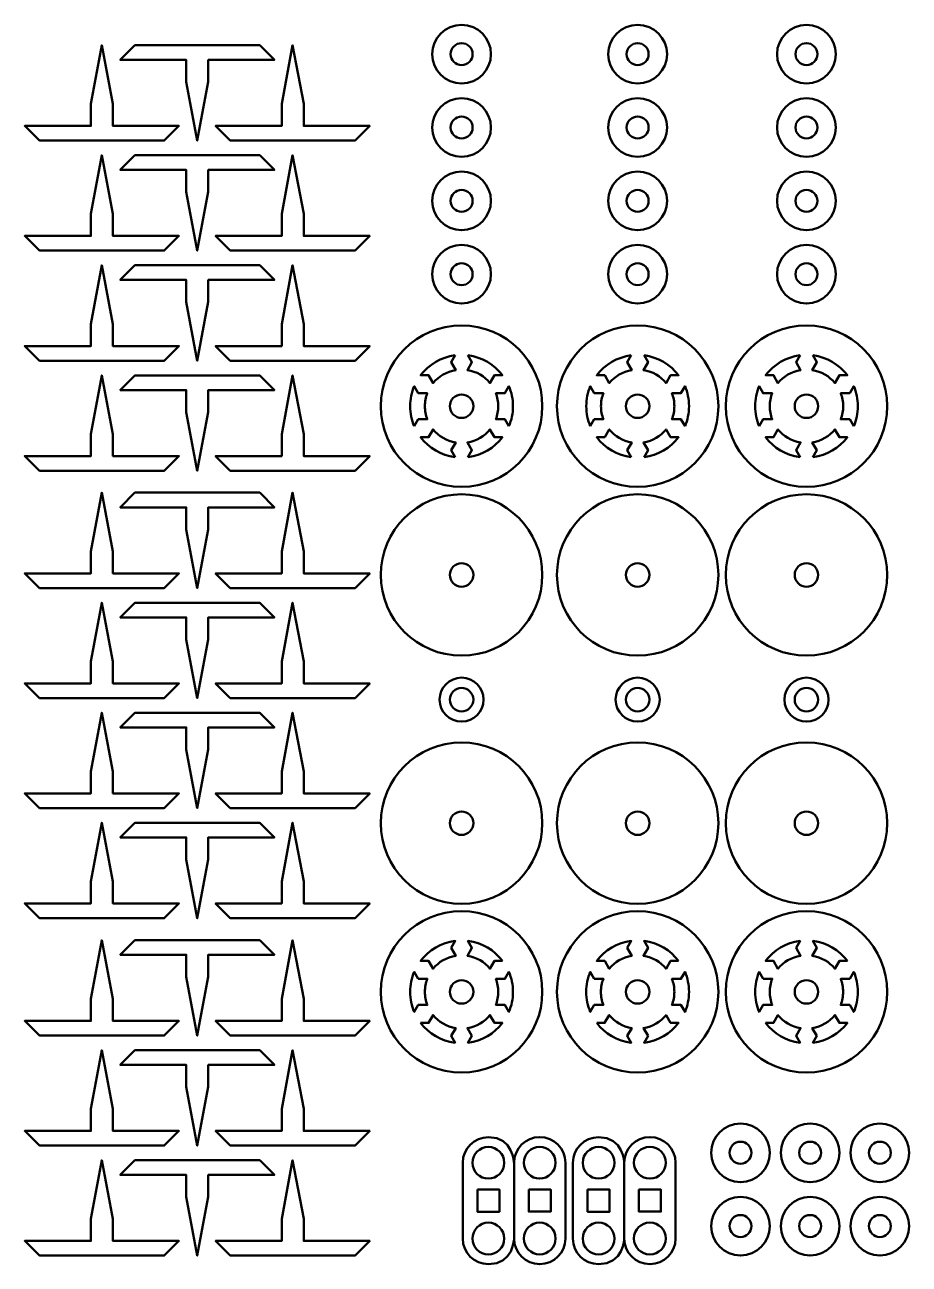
# Model space of a CAD drawing. Header units: inches. Extents: x -370 to 849, y -422 to 797.
# Drawn here: x 259.3 to 379.8, y -303.9 to -135 of the extents above; entities that cross this region are included whole.
import ezdxf

# ---------------------------------------------------------------- set-up
doc = ezdxf.new("R2010")
doc.units = ezdxf.units.IN
doc.header["$MEASUREMENT"] = 0
doc.layers.add('Layer 1', color=7, linetype='Continuous')

msp = doc.modelspace()

# ---------------------------------------------------------------- linework, layer by layer
at = {"layer": 'Layer 1', "color": 7, "lineweight": 50, "true_color": 0xffffff}
for points in [[(268.27, -145.76), (269.76, -137.76), (271.27, -145.76), (271.27, -148.76), (280.27, -148.76), (278.27, -150.76), (261.27, -150.76), (259.27, -148.76), (268.27, -148.76), (268.27, -145.76)], [(284.27, -142.76), (282.77, -150.76), (281.27, -142.76), (281.27, -139.76), (272.27, -139.76), (274.27, -137.76), (291.27, -137.76), (293.27, -139.76), (284.27, -139.76), (284.27, -142.76)], [(294.27, -145.76), (295.76, -137.76), (297.27, -145.76), (297.27, -148.76), (306.27, -148.76), (304.27, -150.76), (287.27, -150.76), (285.27, -148.76), (294.27, -148.76), (294.27, -145.76)], [(268.27, -160.76), (269.76, -152.76), (271.27, -160.76), (271.27, -163.76), (280.27, -163.76), (278.27, -165.75), (261.27, -165.75), (259.27, -163.76), (268.27, -163.76), (268.27, -160.76)], [(284.27, -157.76), (282.77, -165.75), (281.27, -157.76), (281.27, -154.76), (272.27, -154.76), (274.27, -152.76), (291.27, -152.76), (293.27, -154.76), (284.27, -154.76), (284.27, -157.76)], [(294.27, -160.76), (295.76, -152.76), (297.27, -160.76), (297.27, -163.76), (306.27, -163.76), (304.27, -165.75), (287.27, -165.75), (285.27, -163.76), (294.27, -163.76), (294.27, -160.76)], [(268.27, -175.76), (269.76, -167.76), (271.27, -175.76), (271.27, -178.76), (280.27, -178.76), (278.27, -180.76), (261.27, -180.76), (259.27, -178.76), (268.27, -178.76), (268.27, -175.76)], [(284.27, -172.76), (282.77, -180.76), (281.27, -172.76), (281.27, -169.76), (272.27, -169.76), (274.27, -167.76), (291.27, -167.76), (293.27, -169.76), (284.27, -169.76), (284.27, -172.76)], [(294.27, -175.76), (295.76, -167.76), (297.27, -175.76), (297.27, -178.76), (306.27, -178.76), (304.27, -180.76), (287.27, -180.76), (285.27, -178.76), (294.27, -178.76), (294.27, -175.76)], [(268.27, -190.76), (269.76, -182.76), (271.27, -190.76), (271.27, -193.76), (280.27, -193.76), (278.27, -195.76), (261.27, -195.76), (259.27, -193.76), (268.27, -193.76), (268.27, -190.76)], [(284.27, -187.76), (282.77, -195.76), (281.27, -187.76), (281.27, -184.76), (272.27, -184.76), (274.27, -182.76), (291.27, -182.76), (293.27, -184.76), (284.27, -184.76), (284.27, -187.76)], [(294.27, -190.76), (295.76, -182.76), (297.27, -190.76), (297.27, -193.76), (306.27, -193.76), (304.27, -195.76), (287.27, -195.76), (285.27, -193.76), (294.27, -193.76), (294.27, -190.76)], [(268.27, -206.76), (269.76, -198.75), (271.27, -206.76), (271.27, -209.76), (280.27, -209.76), (278.27, -211.76), (261.27, -211.76), (259.27, -209.76), (268.27, -209.76), (268.27, -206.76)], [(284.27, -203.76), (282.77, -211.76), (281.27, -203.76), (281.27, -200.76), (272.27, -200.76), (274.27, -198.75), (291.27, -198.75), (293.27, -200.76), (284.27, -200.76), (284.27, -203.76)], [(294.27, -206.76), (295.76, -198.75), (297.27, -206.76), (297.27, -209.76), (306.27, -209.76), (304.27, -211.76), (287.27, -211.76), (285.27, -209.76), (294.27, -209.76), (294.27, -206.76)], [(268.27, -221.76), (269.76, -213.76), (271.27, -221.76), (271.27, -224.76), (280.27, -224.76), (278.27, -226.76), (261.27, -226.76), (259.27, -224.76), (268.27, -224.76), (268.27, -221.76)], [(284.27, -218.76), (282.77, -226.76), (281.27, -218.76), (281.27, -215.76), (272.27, -215.76), (274.27, -213.76), (291.27, -213.76), (293.27, -215.76), (284.27, -215.76), (284.27, -218.76)], [(294.27, -221.76), (295.76, -213.76), (297.27, -221.76), (297.27, -224.76), (306.27, -224.76), (304.27, -226.76), (287.27, -226.76), (285.27, -224.76), (294.27, -224.76), (294.27, -221.76)], [(268.27, -236.76), (269.76, -228.76), (271.27, -236.76), (271.27, -239.76), (280.27, -239.76), (278.27, -241.76), (261.27, -241.76), (259.27, -239.76), (268.27, -239.76), (268.27, -236.76)], [(284.27, -233.76), (282.77, -241.76), (281.27, -233.76), (281.27, -230.75), (272.27, -230.75), (274.27, -228.76), (291.27, -228.76), (293.27, -230.75), (284.27, -230.75), (284.27, -233.76)], [(294.27, -236.76), (295.76, -228.76), (297.27, -236.76), (297.27, -239.76), (306.27, -239.76), (304.27, -241.76), (287.27, -241.76), (285.27, -239.76), (294.27, -239.76), (294.27, -236.76)], [(268.27, -251.76), (269.76, -243.76), (271.27, -251.76), (271.27, -254.76), (280.27, -254.76), (278.27, -256.76), (261.27, -256.76), (259.27, -254.76), (268.27, -254.76), (268.27, -251.76)], [(284.27, -248.76), (282.77, -256.76), (281.27, -248.76), (281.27, -245.76), (272.27, -245.76), (274.27, -243.76), (291.27, -243.76), (293.27, -245.76), (284.27, -245.76), (284.27, -248.76)], [(294.27, -251.76), (295.76, -243.76), (297.27, -251.76), (297.27, -254.76), (306.27, -254.76), (304.27, -256.76), (287.27, -256.76), (285.27, -254.76), (294.27, -254.76), (294.27, -251.76)], [(268.27, -267.75), (269.76, -259.76), (271.27, -267.75), (271.27, -270.76), (280.27, -270.76), (278.27, -272.76), (261.27, -272.76), (259.27, -270.76), (268.27, -270.76), (268.27, -267.75)], [(284.27, -264.76), (282.77, -272.76), (281.27, -264.76), (281.27, -261.75), (272.27, -261.75), (274.27, -259.76), (291.27, -259.76), (293.27, -261.75), (284.27, -261.75), (284.27, -264.76)], [(294.27, -267.75), (295.76, -259.76), (297.27, -267.75), (297.27, -270.76), (306.27, -270.76), (304.27, -272.76), (287.27, -272.76), (285.27, -270.76), (294.27, -270.76), (294.27, -267.75)], [(268.27, -282.76), (269.76, -274.76), (271.27, -282.76), (271.27, -285.76), (280.27, -285.76), (278.27, -287.76), (261.27, -287.76), (259.27, -285.76), (268.27, -285.76), (268.27, -282.76)], [(284.27, -279.76), (282.77, -287.76), (281.27, -279.76), (281.27, -276.76), (272.27, -276.76), (274.27, -274.76), (291.27, -274.76), (293.27, -276.76), (284.27, -276.76), (284.27, -279.76)], [(294.27, -282.76), (295.76, -274.76), (297.27, -282.76), (297.27, -285.76), (306.27, -285.76), (304.27, -287.76), (287.27, -287.76), (285.27, -285.76), (294.27, -285.76), (294.27, -282.76)], [(268.27, -297.76), (269.76, -289.76), (271.27, -297.76), (271.27, -300.76), (280.27, -300.76), (278.27, -302.76), (261.27, -302.76), (259.27, -300.76), (268.27, -300.76), (268.27, -297.76)], [(284.27, -294.76), (282.77, -302.76), (281.27, -294.76), (281.27, -291.76), (272.27, -291.76), (274.27, -289.76), (291.27, -289.76), (293.27, -291.76), (284.27, -291.76), (284.27, -294.76)], [(294.27, -297.76), (295.76, -289.76), (297.27, -297.76), (297.27, -300.76), (306.27, -300.76), (304.27, -302.76), (287.27, -302.76), (285.27, -300.76), (294.27, -300.76), (294.27, -297.76)], [(325.93, -300.43), (325.93, -290.11)], [(340.94, -300.43), (340.94, -290.11)], [(320.94, -293.77), (323.94, -293.77), (323.94, -296.78), (320.94, -296.78), (320.94, -293.77)], [(327.93, -293.76), (330.93, -293.76), (330.93, -296.77), (327.93, -296.77), (327.93, -293.76)], [(335.94, -293.77), (338.95, -293.77), (338.95, -296.78), (335.94, -296.78), (335.94, -293.77)], [(342.93, -293.76), (345.94, -293.76), (345.94, -296.77), (342.93, -296.77), (342.93, -293.76)]]:
    msp.add_lwpolyline(points, dxfattribs=at)
for points, knots in [([(318.78, -134.97), (316.57, -134.97), (314.78, -136.76), (314.78, -138.97), (314.78, -141.18), (316.57, -142.97), (318.78, -142.97), (320.99, -142.97), (322.78, -141.18), (322.78, -138.97), (322.78, -136.76), (320.99, -134.97), (318.78, -134.97)], [0, 0, 0, 0, 1, 1, 1, 2, 2, 2, 3, 3, 3, 4, 4, 4, 4]), ([(342.76, -134.97), (340.56, -134.97), (338.76, -136.76), (338.76, -138.97), (338.76, -141.18), (340.56, -142.97), (342.76, -142.97), (344.97, -142.97), (346.77, -141.18), (346.77, -138.97), (346.76, -136.76), (344.97, -134.97), (342.76, -134.97)], [0, 0, 0, 0, 1, 1, 1, 2, 2, 2, 3, 3, 3, 4, 4, 4, 4]), ([(365.77, -134.97), (363.56, -134.97), (361.76, -136.76), (361.76, -138.97), (361.76, -141.18), (363.55, -142.97), (365.77, -142.97), (367.97, -142.97), (369.77, -141.18), (369.77, -138.97), (369.77, -136.76), (367.97, -134.97), (365.77, -134.97)], [0, 0, 0, 0, 1, 1, 1, 2, 2, 2, 3, 3, 3, 4, 4, 4, 4]), ([(318.78, -140.47), (317.95, -140.47), (317.28, -139.8), (317.28, -138.97), (317.28, -138.14), (317.95, -137.47), (318.78, -137.47), (319.6, -137.47), (320.28, -138.14), (320.28, -138.97), (320.28, -139.8), (319.6, -140.47), (318.78, -140.47)], [0, 0, 0, 0, 1, 1, 1, 2, 2, 2, 3, 3, 3, 4, 4, 4, 4]), ([(342.76, -140.47), (341.94, -140.47), (341.26, -139.8), (341.26, -138.97), (341.26, -138.14), (341.94, -137.47), (342.76, -137.47), (343.59, -137.47), (344.26, -138.14), (344.26, -138.97), (344.26, -139.8), (343.59, -140.47), (342.76, -140.47)], [0, 0, 0, 0, 1, 1, 1, 2, 2, 2, 3, 3, 3, 4, 4, 4, 4]), ([(365.77, -140.47), (364.94, -140.47), (364.27, -139.8), (364.27, -138.97), (364.27, -138.14), (364.94, -137.47), (365.77, -137.47), (366.59, -137.47), (367.27, -138.14), (367.27, -138.97), (367.27, -139.8), (366.59, -140.47), (365.77, -140.47)], [0, 0, 0, 0, 1, 1, 1, 2, 2, 2, 3, 3, 3, 4, 4, 4, 4]), ([(318.78, -144.97), (316.57, -144.97), (314.78, -146.76), (314.78, -148.97), (314.78, -151.18), (316.57, -152.97), (318.78, -152.97), (320.99, -152.97), (322.78, -151.18), (322.78, -148.97), (322.78, -146.76), (320.99, -144.97), (318.78, -144.97)], [0, 0, 0, 0, 1, 1, 1, 2, 2, 2, 3, 3, 3, 4, 4, 4, 4]), ([(342.76, -144.97), (340.56, -144.97), (338.76, -146.76), (338.76, -148.97), (338.76, -151.18), (340.56, -152.97), (342.76, -152.97), (344.97, -152.97), (346.77, -151.18), (346.77, -148.97), (346.77, -146.76), (344.97, -144.97), (342.76, -144.97)], [0, 0, 0, 0, 1, 1, 1, 2, 2, 2, 3, 3, 3, 4, 4, 4, 4]), ([(365.77, -144.97), (363.56, -144.97), (361.76, -146.76), (361.76, -148.97), (361.76, -151.18), (363.55, -152.97), (365.77, -152.97), (367.97, -152.97), (369.77, -151.18), (369.77, -148.97), (369.77, -146.76), (367.97, -144.97), (365.77, -144.97)], [0, 0, 0, 0, 1, 1, 1, 2, 2, 2, 3, 3, 3, 4, 4, 4, 4]), ([(318.78, -150.47), (317.95, -150.47), (317.28, -149.8), (317.28, -148.97), (317.28, -148.14), (317.95, -147.47), (318.78, -147.47), (319.6, -147.47), (320.28, -148.14), (320.28, -148.97), (320.28, -149.8), (319.6, -150.47), (318.78, -150.47)], [0, 0, 0, 0, 1, 1, 1, 2, 2, 2, 3, 3, 3, 4, 4, 4, 4]), ([(342.76, -150.47), (341.94, -150.47), (341.26, -149.8), (341.26, -148.97), (341.26, -148.14), (341.94, -147.47), (342.76, -147.47), (343.59, -147.47), (344.26, -148.14), (344.26, -148.97), (344.26, -149.8), (343.59, -150.47), (342.76, -150.47)], [0, 0, 0, 0, 1, 1, 1, 2, 2, 2, 3, 3, 3, 4, 4, 4, 4]), ([(365.77, -150.47), (364.94, -150.47), (364.27, -149.8), (364.27, -148.97), (364.27, -148.14), (364.94, -147.47), (365.77, -147.47), (366.59, -147.47), (367.27, -148.14), (367.27, -148.97), (367.27, -149.8), (366.59, -150.47), (365.77, -150.47)], [0, 0, 0, 0, 1, 1, 1, 2, 2, 2, 3, 3, 3, 4, 4, 4, 4]), ([(318.78, -154.97), (316.57, -154.97), (314.78, -156.76), (314.78, -158.97), (314.78, -161.18), (316.57, -162.97), (318.78, -162.97), (320.99, -162.97), (322.78, -161.18), (322.78, -158.97), (322.78, -156.76), (320.99, -154.97), (318.78, -154.97)], [0, 0, 0, 0, 1, 1, 1, 2, 2, 2, 3, 3, 3, 4, 4, 4, 4]), ([(342.76, -154.97), (340.56, -154.97), (338.76, -156.76), (338.76, -158.97), (338.76, -161.18), (340.56, -162.97), (342.76, -162.97), (344.97, -162.97), (346.77, -161.18), (346.77, -158.97), (346.76, -156.76), (344.97, -154.97), (342.76, -154.97)], [0, 0, 0, 0, 1, 1, 1, 2, 2, 2, 3, 3, 3, 4, 4, 4, 4]), ([(365.77, -154.97), (363.56, -154.97), (361.76, -156.76), (361.76, -158.97), (361.76, -161.18), (363.55, -162.97), (365.77, -162.97), (367.97, -162.97), (369.77, -161.18), (369.77, -158.97), (369.77, -156.76), (367.97, -154.97), (365.77, -154.97)], [0, 0, 0, 0, 1, 1, 1, 2, 2, 2, 3, 3, 3, 4, 4, 4, 4]), ([(318.78, -160.47), (317.95, -160.47), (317.28, -159.8), (317.28, -158.97), (317.28, -158.14), (317.95, -157.47), (318.78, -157.47), (319.6, -157.47), (320.28, -158.14), (320.28, -158.97), (320.28, -159.8), (319.6, -160.47), (318.78, -160.47)], [0, 0, 0, 0, 1, 1, 1, 2, 2, 2, 3, 3, 3, 4, 4, 4, 4]), ([(342.76, -160.47), (341.94, -160.47), (341.26, -159.8), (341.26, -158.97), (341.26, -158.14), (341.94, -157.47), (342.76, -157.47), (343.59, -157.47), (344.26, -158.14), (344.26, -158.97), (344.26, -159.8), (343.59, -160.47), (342.76, -160.47)], [0, 0, 0, 0, 1, 1, 1, 2, 2, 2, 3, 3, 3, 4, 4, 4, 4]), ([(365.77, -160.47), (364.94, -160.47), (364.27, -159.8), (364.27, -158.97), (364.27, -158.14), (364.94, -157.47), (365.77, -157.47), (366.59, -157.47), (367.27, -158.14), (367.27, -158.97), (367.27, -159.8), (366.59, -160.47), (365.77, -160.47)], [0, 0, 0, 0, 1, 1, 1, 2, 2, 2, 3, 3, 3, 4, 4, 4, 4]), ([(318.78, -164.97), (316.57, -164.97), (314.78, -166.76), (314.78, -168.97), (314.78, -171.18), (316.57, -172.97), (318.78, -172.97), (320.99, -172.97), (322.78, -171.18), (322.78, -168.97), (322.78, -166.76), (320.99, -164.97), (318.78, -164.97)], [0, 0, 0, 0, 1, 1, 1, 2, 2, 2, 3, 3, 3, 4, 4, 4, 4]), ([(342.76, -164.97), (340.56, -164.97), (338.76, -166.76), (338.76, -168.97), (338.76, -171.18), (340.56, -172.97), (342.76, -172.97), (344.97, -172.97), (346.77, -171.18), (346.77, -168.97), (346.76, -166.76), (344.97, -164.97), (342.76, -164.97)], [0, 0, 0, 0, 1, 1, 1, 2, 2, 2, 3, 3, 3, 4, 4, 4, 4]), ([(365.77, -164.97), (363.56, -164.97), (361.76, -166.76), (361.76, -168.97), (361.76, -171.18), (363.55, -172.97), (365.77, -172.97), (367.97, -172.97), (369.77, -171.18), (369.77, -168.97), (369.77, -166.76), (367.97, -164.97), (365.77, -164.97)], [0, 0, 0, 0, 1, 1, 1, 2, 2, 2, 3, 3, 3, 4, 4, 4, 4]), ([(318.78, -170.47), (317.95, -170.47), (317.28, -169.8), (317.28, -168.97), (317.28, -168.14), (317.95, -167.47), (318.78, -167.47), (319.6, -167.47), (320.28, -168.14), (320.28, -168.97), (320.28, -169.8), (319.6, -170.47), (318.78, -170.47)], [0, 0, 0, 0, 1, 1, 1, 2, 2, 2, 3, 3, 3, 4, 4, 4, 4]), ([(342.76, -170.47), (341.94, -170.47), (341.26, -169.8), (341.26, -168.97), (341.26, -168.14), (341.94, -167.47), (342.76, -167.47), (343.59, -167.47), (344.26, -168.14), (344.26, -168.97), (344.26, -169.8), (343.59, -170.47), (342.76, -170.47)], [0, 0, 0, 0, 1, 1, 1, 2, 2, 2, 3, 3, 3, 4, 4, 4, 4]), ([(365.77, -170.47), (364.94, -170.47), (364.27, -169.8), (364.27, -168.97), (364.27, -168.14), (364.94, -167.47), (365.77, -167.47), (366.59, -167.47), (367.27, -168.14), (367.27, -168.97), (367.27, -169.8), (366.59, -170.47), (365.77, -170.47)], [0, 0, 0, 0, 1, 1, 1, 2, 2, 2, 3, 3, 3, 4, 4, 4, 4]), ([(318.78, -175.97), (312.7, -175.97), (307.78, -180.89), (307.78, -186.97), (307.78, -193.05), (312.7, -197.97), (318.78, -197.97), (324.85, -197.97), (329.78, -193.05), (329.78, -186.97), (329.78, -180.89), (324.85, -175.97), (318.78, -175.97)], [0, 0, 0, 0, 1, 1, 1, 2, 2, 2, 3, 3, 3, 4, 4, 4, 4]), ([(342.76, -175.97), (336.69, -175.97), (331.77, -180.89), (331.77, -186.97), (331.77, -193.05), (336.69, -197.97), (342.76, -197.97), (348.84, -197.97), (353.77, -193.05), (353.77, -186.97), (353.77, -180.89), (348.84, -175.97), (342.76, -175.97)], [0, 0, 0, 0, 1, 1, 1, 2, 2, 2, 3, 3, 3, 4, 4, 4, 4]), ([(365.77, -175.97), (359.69, -175.97), (354.77, -180.89), (354.77, -186.97), (354.77, -193.05), (359.69, -197.97), (365.77, -197.97), (371.84, -197.97), (376.77, -193.05), (376.77, -186.97), (376.77, -180.89), (371.84, -175.97), (365.77, -175.97)], [0, 0, 0, 0, 1, 1, 1, 2, 2, 2, 3, 3, 3, 4, 4, 4, 4]), ([(317.9, -180.03), (317.9, -180.03), (317.36, -180.97), (317.36, -180.97), (317.36, -180.97), (317.98, -182.04), (317.98, -182.04), (316.74, -182.24), (315.66, -182.88), (314.9, -183.81), (314.9, -183.81), (314.29, -182.74), (314.29, -182.74), (314.29, -182.74), (313.2, -182.74), (313.2, -182.74), (314.32, -181.28), (315.99, -180.27), (317.9, -180.03)], [0, 0, 0, 0, 1, 1, 1, 2, 2, 2, 3, 3, 3, 4, 4, 4, 5, 5, 5, 6, 6, 6, 6]), ([(319.65, -180.03), (321.57, -180.27), (323.24, -181.28), (324.35, -182.74), (324.35, -182.74), (323.27, -182.74), (323.27, -182.74), (323.27, -182.74), (322.65, -183.81), (322.65, -183.81), (321.89, -182.88), (320.81, -182.23), (319.57, -182.04), (319.57, -182.04), (320.19, -180.97), (320.19, -180.97), (320.19, -180.97), (319.65, -180.03), (319.65, -180.03)], [0, 0, 0, 0, 1, 1, 1, 2, 2, 2, 3, 3, 3, 4, 4, 4, 5, 5, 5, 6, 6, 6, 6]), ([(341.89, -180.03), (341.89, -180.03), (341.35, -180.97), (341.35, -180.97), (341.35, -180.97), (341.97, -182.04), (341.97, -182.04), (340.73, -182.24), (339.65, -182.88), (338.89, -183.81), (338.89, -183.81), (338.28, -182.74), (338.28, -182.74), (338.28, -182.74), (337.19, -182.74), (337.19, -182.74), (338.31, -181.28), (339.98, -180.27), (341.89, -180.03)], [0, 0, 0, 0, 1, 1, 1, 2, 2, 2, 3, 3, 3, 4, 4, 4, 5, 5, 5, 6, 6, 6, 6]), ([(343.64, -180.03), (345.55, -180.27), (347.23, -181.28), (348.34, -182.74), (348.34, -182.74), (347.25, -182.74), (347.25, -182.74), (347.25, -182.74), (346.64, -183.81), (346.64, -183.81), (345.88, -182.88), (344.8, -182.23), (343.56, -182.04), (343.56, -182.04), (344.18, -180.97), (344.18, -180.97), (344.18, -180.97), (343.64, -180.03), (343.64, -180.03)], [0, 0, 0, 0, 1, 1, 1, 2, 2, 2, 3, 3, 3, 4, 4, 4, 5, 5, 5, 6, 6, 6, 6]), ([(364.89, -180.03), (364.89, -180.03), (364.35, -180.97), (364.35, -180.97), (364.35, -180.97), (364.97, -182.04), (364.97, -182.04), (363.73, -182.24), (362.65, -182.88), (361.89, -183.81), (361.89, -183.81), (361.28, -182.74), (361.28, -182.74), (361.28, -182.74), (360.19, -182.74), (360.19, -182.74), (361.31, -181.28), (362.98, -180.27), (364.89, -180.03)], [0, 0, 0, 0, 1, 1, 1, 2, 2, 2, 3, 3, 3, 4, 4, 4, 5, 5, 5, 6, 6, 6, 6]), ([(366.64, -180.03), (368.55, -180.27), (370.23, -181.28), (371.34, -182.74), (371.34, -182.74), (370.25, -182.74), (370.25, -182.74), (370.25, -182.74), (369.64, -183.81), (369.64, -183.81), (368.88, -182.88), (367.8, -182.23), (366.56, -182.04), (366.56, -182.04), (367.18, -180.97), (367.18, -180.97), (367.18, -180.97), (366.64, -180.03), (366.64, -180.03)], [0, 0, 0, 0, 1, 1, 1, 2, 2, 2, 3, 3, 3, 4, 4, 4, 5, 5, 5, 6, 6, 6, 6]), ([(312.33, -189.69), (311.97, -188.86), (311.78, -187.94), (311.78, -186.97), (311.78, -186), (311.97, -185.08), (312.33, -184.24), (312.33, -184.24), (312.87, -185.19), (312.87, -185.19), (312.87, -185.19), (314.11, -185.19), (314.11, -185.19), (313.9, -185.74), (313.78, -186.34), (313.78, -186.97), (313.78, -187.59), (313.9, -188.19), (314.11, -188.74), (314.11, -188.74), (312.87, -188.74), (312.87, -188.74), (312.87, -188.74), (312.33, -189.69), (312.33, -189.69)], [0, 0, 0, 0, 1, 1, 1, 2, 2, 2, 3, 3, 3, 4, 4, 4, 5, 5, 5, 6, 6, 6, 7, 7, 7, 8, 8, 8, 8]), ([(317.18, -186.97), (317.18, -186.08), (317.89, -185.37), (318.78, -185.37), (319.66, -185.37), (320.38, -186.08), (320.38, -186.97), (320.38, -187.85), (319.66, -188.57), (318.78, -188.57), (317.89, -188.57), (317.18, -187.85), (317.18, -186.97)], [0, 0, 0, 0, 1, 1, 1, 2, 2, 2, 3, 3, 3, 4, 4, 4, 4]), ([(325.23, -189.69), (325.23, -189.69), (324.68, -188.74), (324.68, -188.74), (324.68, -188.74), (323.45, -188.74), (323.45, -188.74), (323.66, -188.19), (323.78, -187.6), (323.78, -186.97), (323.78, -186.35), (323.66, -185.75), (323.45, -185.19), (323.45, -185.19), (324.68, -185.19), (324.68, -185.19), (324.68, -185.19), (325.23, -184.25), (325.23, -184.25), (325.58, -185.08), (325.78, -186), (325.78, -186.97), (325.78, -187.93), (325.58, -188.86), (325.23, -189.69)], [0, 0, 0, 0, 1, 1, 1, 2, 2, 2, 3, 3, 3, 4, 4, 4, 5, 5, 5, 6, 6, 6, 7, 7, 7, 8, 8, 8, 8]), ([(336.31, -189.69), (335.96, -188.86), (335.77, -187.94), (335.77, -186.97), (335.77, -186), (335.96, -185.08), (336.31, -184.24), (336.31, -184.24), (336.86, -185.19), (336.86, -185.19), (336.86, -185.19), (338.1, -185.19), (338.1, -185.19), (337.89, -185.74), (337.77, -186.34), (337.77, -186.97), (337.77, -187.59), (337.89, -188.19), (338.1, -188.74), (338.1, -188.74), (336.86, -188.74), (336.86, -188.74), (336.86, -188.74), (336.31, -189.69), (336.31, -189.69)], [0, 0, 0, 0, 1, 1, 1, 2, 2, 2, 3, 3, 3, 4, 4, 4, 5, 5, 5, 6, 6, 6, 7, 7, 7, 8, 8, 8, 8]), ([(341.17, -186.97), (341.17, -186.08), (341.88, -185.37), (342.76, -185.37), (343.65, -185.37), (344.37, -186.08), (344.37, -186.97), (344.37, -187.85), (343.65, -188.57), (342.76, -188.57), (341.88, -188.57), (341.17, -187.85), (341.17, -186.97)], [0, 0, 0, 0, 1, 1, 1, 2, 2, 2, 3, 3, 3, 4, 4, 4, 4]), ([(349.22, -189.69), (349.22, -189.69), (348.67, -188.74), (348.67, -188.74), (348.67, -188.74), (347.44, -188.74), (347.44, -188.74), (347.65, -188.19), (347.77, -187.6), (347.77, -186.97), (347.77, -186.35), (347.65, -185.75), (347.44, -185.19), (347.44, -185.19), (348.67, -185.19), (348.67, -185.19), (348.67, -185.19), (349.22, -184.25), (349.22, -184.25), (349.57, -185.08), (349.77, -186), (349.77, -186.97), (349.77, -187.93), (349.57, -188.86), (349.22, -189.69)], [0, 0, 0, 0, 1, 1, 1, 2, 2, 2, 3, 3, 3, 4, 4, 4, 5, 5, 5, 6, 6, 6, 7, 7, 7, 8, 8, 8, 8]), ([(359.32, -189.69), (358.96, -188.86), (358.77, -187.94), (358.77, -186.97), (358.77, -186), (358.96, -185.08), (359.32, -184.24), (359.32, -184.24), (359.86, -185.19), (359.86, -185.19), (359.86, -185.19), (361.1, -185.19), (361.1, -185.19), (360.89, -185.74), (360.77, -186.34), (360.77, -186.97), (360.77, -187.59), (360.89, -188.19), (361.1, -188.74), (361.1, -188.74), (359.86, -188.74), (359.86, -188.74), (359.86, -188.74), (359.32, -189.69), (359.32, -189.69)], [0, 0, 0, 0, 1, 1, 1, 2, 2, 2, 3, 3, 3, 4, 4, 4, 5, 5, 5, 6, 6, 6, 7, 7, 7, 8, 8, 8, 8]), ([(364.17, -186.97), (364.17, -186.08), (364.88, -185.37), (365.77, -185.37), (366.65, -185.37), (367.37, -186.08), (367.37, -186.97), (367.37, -187.85), (366.65, -188.57), (365.77, -188.57), (364.88, -188.57), (364.17, -187.85), (364.17, -186.97)], [0, 0, 0, 0, 1, 1, 1, 2, 2, 2, 3, 3, 3, 4, 4, 4, 4]), ([(372.22, -189.69), (372.22, -189.69), (371.67, -188.74), (371.67, -188.74), (371.67, -188.74), (370.44, -188.74), (370.44, -188.74), (370.65, -188.19), (370.77, -187.6), (370.77, -186.97), (370.77, -186.35), (370.65, -185.75), (370.44, -185.19), (370.44, -185.19), (371.67, -185.19), (371.67, -185.19), (371.67, -185.19), (372.22, -184.25), (372.22, -184.25), (372.57, -185.08), (372.77, -186), (372.77, -186.97), (372.77, -187.93), (372.57, -188.86), (372.22, -189.69)], [0, 0, 0, 0, 1, 1, 1, 2, 2, 2, 3, 3, 3, 4, 4, 4, 5, 5, 5, 6, 6, 6, 7, 7, 7, 8, 8, 8, 8]), ([(317.9, -193.91), (315.99, -193.67), (314.32, -192.66), (313.2, -191.19), (313.2, -191.19), (314.29, -191.19), (314.29, -191.19), (314.29, -191.19), (314.9, -190.13), (314.9, -190.13), (315.66, -191.06), (316.74, -191.7), (317.98, -191.9), (317.98, -191.9), (317.36, -192.97), (317.36, -192.97), (317.36, -192.97), (317.9, -193.91), (317.9, -193.91)], [0, 0, 0, 0, 1, 1, 1, 2, 2, 2, 3, 3, 3, 4, 4, 4, 5, 5, 5, 6, 6, 6, 6]), ([(319.65, -193.91), (319.65, -193.91), (320.19, -192.97), (320.19, -192.97), (320.19, -192.97), (319.57, -191.9), (319.57, -191.9), (320.81, -191.7), (321.89, -191.06), (322.65, -190.13), (322.65, -190.13), (323.27, -191.19), (323.27, -191.19), (323.27, -191.19), (324.35, -191.19), (324.35, -191.19), (323.24, -192.66), (321.56, -193.67), (319.65, -193.91)], [0, 0, 0, 0, 1, 1, 1, 2, 2, 2, 3, 3, 3, 4, 4, 4, 5, 5, 5, 6, 6, 6, 6]), ([(341.89, -193.91), (339.98, -193.67), (338.31, -192.66), (337.19, -191.19), (337.19, -191.19), (338.28, -191.19), (338.28, -191.19), (338.28, -191.19), (338.89, -190.13), (338.89, -190.13), (339.65, -191.06), (340.73, -191.7), (341.97, -191.9), (341.97, -191.9), (341.35, -192.97), (341.35, -192.97), (341.35, -192.97), (341.89, -193.91), (341.89, -193.91)], [0, 0, 0, 0, 1, 1, 1, 2, 2, 2, 3, 3, 3, 4, 4, 4, 5, 5, 5, 6, 6, 6, 6]), ([(343.64, -193.91), (343.64, -193.91), (344.18, -192.97), (344.18, -192.97), (344.18, -192.97), (343.56, -191.9), (343.56, -191.9), (344.8, -191.7), (345.88, -191.06), (346.64, -190.13), (346.64, -190.13), (347.25, -191.19), (347.25, -191.19), (347.25, -191.19), (348.34, -191.19), (348.34, -191.19), (347.23, -192.66), (345.55, -193.67), (343.64, -193.91)], [0, 0, 0, 0, 1, 1, 1, 2, 2, 2, 3, 3, 3, 4, 4, 4, 5, 5, 5, 6, 6, 6, 6]), ([(364.89, -193.91), (362.98, -193.67), (361.3, -192.66), (360.19, -191.19), (360.19, -191.19), (361.28, -191.19), (361.28, -191.19), (361.28, -191.19), (361.89, -190.13), (361.89, -190.13), (362.65, -191.06), (363.73, -191.7), (364.97, -191.9), (364.97, -191.9), (364.35, -192.97), (364.35, -192.97), (364.35, -192.97), (364.89, -193.91), (364.89, -193.91)], [0, 0, 0, 0, 1, 1, 1, 2, 2, 2, 3, 3, 3, 4, 4, 4, 5, 5, 5, 6, 6, 6, 6]), ([(366.64, -193.91), (366.64, -193.91), (367.18, -192.97), (367.18, -192.97), (367.18, -192.97), (366.56, -191.9), (366.56, -191.9), (367.8, -191.7), (368.88, -191.06), (369.64, -190.13), (369.64, -190.13), (370.25, -191.19), (370.25, -191.19), (370.25, -191.19), (371.34, -191.19), (371.34, -191.19), (370.23, -192.66), (368.55, -193.67), (366.64, -193.91)], [0, 0, 0, 0, 1, 1, 1, 2, 2, 2, 3, 3, 3, 4, 4, 4, 5, 5, 5, 6, 6, 6, 6]), ([(318.78, -198.97), (312.7, -198.97), (307.78, -203.89), (307.78, -209.97), (307.78, -216.05), (312.7, -220.97), (318.78, -220.97), (324.85, -220.97), (329.78, -216.05), (329.78, -209.97), (329.78, -203.89), (324.85, -198.97), (318.78, -198.97)], [0, 0, 0, 0, 1, 1, 1, 2, 2, 2, 3, 3, 3, 4, 4, 4, 4]), ([(342.76, -198.97), (336.69, -198.97), (331.77, -203.89), (331.77, -209.97), (331.77, -216.05), (336.69, -220.97), (342.76, -220.97), (348.84, -220.97), (353.77, -216.05), (353.77, -209.97), (353.77, -203.89), (348.84, -198.97), (342.76, -198.97)], [0, 0, 0, 0, 1, 1, 1, 2, 2, 2, 3, 3, 3, 4, 4, 4, 4]), ([(365.77, -198.97), (359.69, -198.97), (354.77, -203.89), (354.77, -209.97), (354.77, -216.05), (359.69, -220.97), (365.77, -220.97), (371.84, -220.97), (376.77, -216.05), (376.77, -209.97), (376.77, -203.89), (371.84, -198.97), (365.77, -198.97)], [0, 0, 0, 0, 1, 1, 1, 2, 2, 2, 3, 3, 3, 4, 4, 4, 4]), ([(318.78, -211.57), (317.89, -211.57), (317.18, -210.85), (317.18, -209.97), (317.18, -209.09), (317.89, -208.37), (318.78, -208.37), (319.66, -208.37), (320.38, -209.09), (320.38, -209.97), (320.38, -210.85), (319.66, -211.57), (318.78, -211.57)], [0, 0, 0, 0, 1, 1, 1, 2, 2, 2, 3, 3, 3, 4, 4, 4, 4]), ([(342.76, -211.57), (341.88, -211.57), (341.17, -210.85), (341.17, -209.97), (341.17, -209.09), (341.88, -208.37), (342.76, -208.37), (343.65, -208.37), (344.37, -209.09), (344.37, -209.97), (344.37, -210.85), (343.65, -211.57), (342.76, -211.57)], [0, 0, 0, 0, 1, 1, 1, 2, 2, 2, 3, 3, 3, 4, 4, 4, 4]), ([(365.77, -211.57), (364.88, -211.57), (364.17, -210.85), (364.17, -209.97), (364.17, -209.09), (364.88, -208.37), (365.77, -208.37), (366.65, -208.37), (367.37, -209.09), (367.37, -209.97), (367.37, -210.85), (366.65, -211.57), (365.77, -211.57)], [0, 0, 0, 0, 1, 1, 1, 2, 2, 2, 3, 3, 3, 4, 4, 4, 4]), ([(318.78, -223.97), (317.12, -223.97), (315.78, -225.31), (315.78, -226.97), (315.78, -228.62), (317.12, -229.97), (318.78, -229.97), (320.43, -229.97), (321.78, -228.62), (321.78, -226.97), (321.78, -225.31), (320.43, -223.97), (318.78, -223.97)], [0, 0, 0, 0, 1, 1, 1, 2, 2, 2, 3, 3, 3, 4, 4, 4, 4]), ([(342.76, -223.97), (341.11, -223.97), (339.76, -225.31), (339.76, -226.97), (339.76, -228.62), (341.11, -229.97), (342.76, -229.97), (344.42, -229.97), (345.77, -228.62), (345.77, -226.97), (345.76, -225.31), (344.42, -223.97), (342.76, -223.97)], [0, 0, 0, 0, 1, 1, 1, 2, 2, 2, 3, 3, 3, 4, 4, 4, 4]), ([(365.77, -223.97), (364.11, -223.97), (362.77, -225.31), (362.77, -226.97), (362.77, -228.62), (364.11, -229.97), (365.77, -229.97), (367.42, -229.97), (368.77, -228.62), (368.77, -226.97), (368.77, -225.31), (367.42, -223.97), (365.77, -223.97)], [0, 0, 0, 0, 1, 1, 1, 2, 2, 2, 3, 3, 3, 4, 4, 4, 4]), ([(318.78, -228.57), (317.89, -228.57), (317.18, -227.85), (317.18, -226.97), (317.18, -226.09), (317.89, -225.37), (318.78, -225.37), (319.66, -225.37), (320.38, -226.09), (320.38, -226.97), (320.38, -227.85), (319.66, -228.57), (318.78, -228.57)], [0, 0, 0, 0, 1, 1, 1, 2, 2, 2, 3, 3, 3, 4, 4, 4, 4]), ([(342.76, -228.57), (341.88, -228.57), (341.17, -227.85), (341.17, -226.97), (341.17, -226.09), (341.88, -225.37), (342.76, -225.37), (343.65, -225.37), (344.37, -226.09), (344.37, -226.97), (344.37, -227.85), (343.65, -228.57), (342.76, -228.57)], [0, 0, 0, 0, 1, 1, 1, 2, 2, 2, 3, 3, 3, 4, 4, 4, 4]), ([(365.77, -228.57), (364.88, -228.57), (364.17, -227.85), (364.17, -226.97), (364.17, -226.09), (364.88, -225.37), (365.77, -225.37), (366.65, -225.37), (367.37, -226.09), (367.37, -226.97), (367.37, -227.85), (366.65, -228.57), (365.77, -228.57)], [0, 0, 0, 0, 1, 1, 1, 2, 2, 2, 3, 3, 3, 4, 4, 4, 4]), ([(329.78, -243.81), (329.78, -237.73), (324.85, -232.81), (318.78, -232.81), (312.7, -232.81), (307.78, -237.73), (307.78, -243.81), (307.78, -249.88), (312.7, -254.81), (318.78, -254.81), (324.85, -254.81), (329.78, -249.88), (329.78, -243.81)], [0, 0, 0, 0, 1, 1, 1, 2, 2, 2, 3, 3, 3, 4, 4, 4, 4]), ([(353.77, -243.81), (353.77, -237.73), (348.84, -232.81), (342.76, -232.81), (336.69, -232.81), (331.77, -237.73), (331.77, -243.81), (331.77, -249.88), (336.69, -254.81), (342.76, -254.81), (348.84, -254.81), (353.77, -249.88), (353.77, -243.81)], [0, 0, 0, 0, 1, 1, 1, 2, 2, 2, 3, 3, 3, 4, 4, 4, 4]), ([(376.77, -243.81), (376.77, -237.73), (371.84, -232.81), (365.77, -232.81), (359.69, -232.81), (354.77, -237.73), (354.77, -243.81), (354.77, -249.88), (359.69, -254.81), (365.77, -254.81), (371.84, -254.81), (376.77, -249.88), (376.77, -243.81)], [0, 0, 0, 0, 1, 1, 1, 2, 2, 2, 3, 3, 3, 4, 4, 4, 4]), ([(320.38, -243.81), (320.38, -244.69), (319.66, -245.41), (318.78, -245.41), (317.89, -245.41), (317.18, -244.69), (317.18, -243.81), (317.18, -242.92), (317.89, -242.21), (318.78, -242.21), (319.66, -242.21), (320.38, -242.92), (320.38, -243.81)], [0, 0, 0, 0, 1, 1, 1, 2, 2, 2, 3, 3, 3, 4, 4, 4, 4]), ([(344.37, -243.81), (344.37, -244.69), (343.65, -245.41), (342.77, -245.41), (341.88, -245.41), (341.17, -244.69), (341.17, -243.81), (341.17, -242.92), (341.88, -242.21), (342.77, -242.21), (343.65, -242.21), (344.37, -242.92), (344.37, -243.81)], [0, 0, 0, 0, 1, 1, 1, 2, 2, 2, 3, 3, 3, 4, 4, 4, 4]), ([(367.37, -243.81), (367.37, -244.69), (366.65, -245.41), (365.77, -245.41), (364.88, -245.41), (364.17, -244.69), (364.17, -243.81), (364.17, -242.92), (364.88, -242.21), (365.77, -242.21), (366.65, -242.21), (367.37, -242.92), (367.37, -243.81)], [0, 0, 0, 0, 1, 1, 1, 2, 2, 2, 3, 3, 3, 4, 4, 4, 4]), ([(329.78, -266.81), (329.78, -260.73), (324.85, -255.81), (318.78, -255.81), (312.7, -255.81), (307.78, -260.73), (307.78, -266.81), (307.78, -272.88), (312.7, -277.81), (318.78, -277.81), (324.85, -277.81), (329.78, -272.88), (329.78, -266.81)], [0, 0, 0, 0, 1, 1, 1, 2, 2, 2, 3, 3, 3, 4, 4, 4, 4]), ([(353.77, -266.81), (353.77, -260.73), (348.84, -255.81), (342.76, -255.81), (336.69, -255.81), (331.77, -260.73), (331.77, -266.81), (331.77, -272.88), (336.69, -277.81), (342.76, -277.81), (348.84, -277.81), (353.77, -272.88), (353.77, -266.81)], [0, 0, 0, 0, 1, 1, 1, 2, 2, 2, 3, 3, 3, 4, 4, 4, 4]), ([(376.77, -266.81), (376.77, -260.73), (371.84, -255.81), (365.77, -255.81), (359.69, -255.81), (354.77, -260.73), (354.77, -266.81), (354.77, -272.88), (359.69, -277.81), (365.77, -277.81), (371.84, -277.81), (376.77, -272.88), (376.77, -266.81)], [0, 0, 0, 0, 1, 1, 1, 2, 2, 2, 3, 3, 3, 4, 4, 4, 4]), ([(317.36, -260.81), (317.36, -260.81), (317.98, -261.88), (317.98, -261.88), (316.74, -262.08), (315.66, -262.72), (314.9, -263.65), (314.9, -263.65), (314.29, -262.58), (314.29, -262.58), (314.29, -262.58), (313.2, -262.58), (313.2, -262.58), (314.32, -261.12), (315.99, -260.11), (317.91, -259.87), (317.91, -259.87), (317.36, -260.81), (317.36, -260.81)], [0, 0, 0, 0, 1, 1, 1, 2, 2, 2, 3, 3, 3, 4, 4, 4, 5, 5, 5, 6, 6, 6, 6]), ([(324.35, -262.58), (324.35, -262.58), (323.27, -262.58), (323.27, -262.58), (323.27, -262.58), (322.65, -263.65), (322.65, -263.65), (321.89, -262.72), (320.81, -262.08), (319.57, -261.88), (319.57, -261.88), (320.19, -260.81), (320.19, -260.81), (320.19, -260.81), (319.65, -259.87), (319.65, -259.87), (321.56, -260.11), (323.24, -261.12), (324.35, -262.58)], [0, 0, 0, 0, 1, 1, 1, 2, 2, 2, 3, 3, 3, 4, 4, 4, 5, 5, 5, 6, 6, 6, 6]), ([(341.35, -260.81), (341.35, -260.81), (341.97, -261.88), (341.97, -261.88), (340.73, -262.08), (339.65, -262.72), (338.89, -263.65), (338.89, -263.65), (338.28, -262.58), (338.28, -262.58), (338.28, -262.58), (337.19, -262.58), (337.19, -262.58), (338.31, -261.12), (339.98, -260.11), (341.89, -259.87), (341.89, -259.87), (341.35, -260.81), (341.35, -260.81)], [0, 0, 0, 0, 1, 1, 1, 2, 2, 2, 3, 3, 3, 4, 4, 4, 5, 5, 5, 6, 6, 6, 6]), ([(348.34, -262.58), (348.34, -262.58), (347.25, -262.58), (347.25, -262.58), (347.25, -262.58), (346.64, -263.65), (346.64, -263.65), (345.88, -262.72), (344.8, -262.08), (343.56, -261.88), (343.56, -261.88), (344.18, -260.81), (344.18, -260.81), (344.18, -260.81), (343.64, -259.87), (343.64, -259.87), (345.55, -260.11), (347.23, -261.12), (348.34, -262.58)], [0, 0, 0, 0, 1, 1, 1, 2, 2, 2, 3, 3, 3, 4, 4, 4, 5, 5, 5, 6, 6, 6, 6]), ([(364.35, -260.81), (364.35, -260.81), (364.97, -261.88), (364.97, -261.88), (363.73, -262.08), (362.65, -262.72), (361.89, -263.65), (361.89, -263.65), (361.28, -262.58), (361.28, -262.58), (361.28, -262.58), (360.19, -262.58), (360.19, -262.58), (361.31, -261.12), (362.98, -260.11), (364.89, -259.87), (364.89, -259.87), (364.35, -260.81), (364.35, -260.81)], [0, 0, 0, 0, 1, 1, 1, 2, 2, 2, 3, 3, 3, 4, 4, 4, 5, 5, 5, 6, 6, 6, 6]), ([(371.34, -262.58), (371.34, -262.58), (370.25, -262.58), (370.25, -262.58), (370.25, -262.58), (369.64, -263.65), (369.64, -263.65), (368.88, -262.72), (367.8, -262.08), (366.56, -261.88), (366.56, -261.88), (367.18, -260.81), (367.18, -260.81), (367.18, -260.81), (366.64, -259.87), (366.64, -259.87), (368.55, -260.11), (370.23, -261.12), (371.34, -262.58)], [0, 0, 0, 0, 1, 1, 1, 2, 2, 2, 3, 3, 3, 4, 4, 4, 5, 5, 5, 6, 6, 6, 6]), ([(312.87, -265.03), (312.87, -265.03), (314.11, -265.03), (314.11, -265.03), (313.9, -265.58), (313.78, -266.18), (313.78, -266.81), (313.78, -267.43), (313.9, -268.03), (314.11, -268.58), (314.11, -268.58), (312.87, -268.58), (312.87, -268.58), (312.87, -268.58), (312.32, -269.53), (312.32, -269.53), (311.97, -268.69), (311.77, -267.77), (311.77, -266.81), (311.77, -265.84), (311.97, -264.92), (312.32, -264.08), (312.32, -264.08), (312.87, -265.03), (312.87, -265.03)], [0, 0, 0, 0, 1, 1, 1, 2, 2, 2, 3, 3, 3, 4, 4, 4, 5, 5, 5, 6, 6, 6, 7, 7, 7, 8, 8, 8, 8]), ([(318.78, -265.21), (319.66, -265.21), (320.38, -265.92), (320.38, -266.81), (320.38, -267.69), (319.66, -268.41), (318.78, -268.41), (317.89, -268.41), (317.18, -267.69), (317.18, -266.81), (317.18, -265.93), (317.89, -265.21), (318.78, -265.21)], [0, 0, 0, 0, 1, 1, 1, 2, 2, 2, 3, 3, 3, 4, 4, 4, 4]), ([(325.78, -266.81), (325.78, -267.78), (325.58, -268.7), (325.23, -269.53), (325.23, -269.53), (324.68, -268.59), (324.68, -268.59), (324.68, -268.59), (323.45, -268.59), (323.45, -268.59), (323.66, -268.03), (323.78, -267.44), (323.78, -266.81), (323.78, -266.19), (323.66, -265.59), (323.45, -265.04), (323.45, -265.04), (324.68, -265.04), (324.68, -265.04), (324.68, -265.04), (325.23, -264.09), (325.23, -264.09), (325.58, -264.92), (325.78, -265.84), (325.78, -266.81)], [0, 0, 0, 0, 1, 1, 1, 2, 2, 2, 3, 3, 3, 4, 4, 4, 5, 5, 5, 6, 6, 6, 7, 7, 7, 8, 8, 8, 8]), ([(336.86, -265.03), (336.86, -265.03), (338.1, -265.03), (338.1, -265.03), (337.88, -265.58), (337.76, -266.18), (337.76, -266.81), (337.76, -267.43), (337.88, -268.03), (338.1, -268.58), (338.1, -268.58), (336.86, -268.58), (336.86, -268.58), (336.86, -268.58), (336.31, -269.53), (336.31, -269.53), (335.96, -268.69), (335.76, -267.77), (335.76, -266.81), (335.76, -265.84), (335.96, -264.92), (336.31, -264.08), (336.31, -264.08), (336.86, -265.03), (336.86, -265.03)], [0, 0, 0, 0, 1, 1, 1, 2, 2, 2, 3, 3, 3, 4, 4, 4, 5, 5, 5, 6, 6, 6, 7, 7, 7, 8, 8, 8, 8]), ([(342.76, -265.21), (343.65, -265.21), (344.37, -265.92), (344.37, -266.81), (344.37, -267.69), (343.65, -268.41), (342.76, -268.41), (341.88, -268.41), (341.17, -267.69), (341.17, -266.81), (341.17, -265.93), (341.88, -265.21), (342.76, -265.21)], [0, 0, 0, 0, 1, 1, 1, 2, 2, 2, 3, 3, 3, 4, 4, 4, 4]), ([(349.77, -266.81), (349.77, -267.78), (349.57, -268.7), (349.22, -269.53), (349.22, -269.53), (348.67, -268.59), (348.67, -268.59), (348.67, -268.59), (347.44, -268.59), (347.44, -268.59), (347.65, -268.03), (347.77, -267.44), (347.77, -266.81), (347.77, -266.19), (347.65, -265.59), (347.44, -265.04), (347.44, -265.04), (348.67, -265.04), (348.67, -265.04), (348.67, -265.04), (349.22, -264.09), (349.22, -264.09), (349.57, -264.92), (349.77, -265.84), (349.77, -266.81)], [0, 0, 0, 0, 1, 1, 1, 2, 2, 2, 3, 3, 3, 4, 4, 4, 5, 5, 5, 6, 6, 6, 7, 7, 7, 8, 8, 8, 8]), ([(359.86, -265.03), (359.86, -265.03), (361.1, -265.03), (361.1, -265.03), (360.89, -265.58), (360.77, -266.18), (360.77, -266.81), (360.77, -267.43), (360.89, -268.03), (361.1, -268.58), (361.1, -268.58), (359.86, -268.58), (359.86, -268.58), (359.86, -268.58), (359.31, -269.53), (359.31, -269.53), (358.96, -268.69), (358.77, -267.77), (358.77, -266.81), (358.77, -265.84), (358.96, -264.92), (359.31, -264.08), (359.31, -264.08), (359.86, -265.03), (359.86, -265.03)], [0, 0, 0, 0, 1, 1, 1, 2, 2, 2, 3, 3, 3, 4, 4, 4, 5, 5, 5, 6, 6, 6, 7, 7, 7, 8, 8, 8, 8]), ([(365.77, -265.21), (366.65, -265.21), (367.37, -265.92), (367.37, -266.81), (367.37, -267.69), (366.65, -268.41), (365.77, -268.41), (364.88, -268.41), (364.17, -267.69), (364.17, -266.81), (364.17, -265.93), (364.88, -265.21), (365.77, -265.21)], [0, 0, 0, 0, 1, 1, 1, 2, 2, 2, 3, 3, 3, 4, 4, 4, 4]), ([(372.77, -266.81), (372.77, -267.78), (372.57, -268.7), (372.21, -269.53), (372.21, -269.53), (371.67, -268.59), (371.67, -268.59), (371.67, -268.59), (370.43, -268.59), (370.43, -268.59), (370.64, -268.03), (370.76, -267.44), (370.76, -266.81), (370.76, -266.19), (370.64, -265.59), (370.43, -265.04), (370.43, -265.04), (371.67, -265.04), (371.67, -265.04), (371.67, -265.04), (372.21, -264.09), (372.21, -264.09), (372.57, -264.92), (372.77, -265.84), (372.77, -266.81)], [0, 0, 0, 0, 1, 1, 1, 2, 2, 2, 3, 3, 3, 4, 4, 4, 5, 5, 5, 6, 6, 6, 7, 7, 7, 8, 8, 8, 8]), ([(313.2, -271.03), (313.2, -271.03), (314.29, -271.03), (314.29, -271.03), (314.29, -271.03), (314.9, -269.97), (314.9, -269.97), (315.66, -270.89), (316.74, -271.54), (317.98, -271.74), (317.98, -271.74), (317.36, -272.81), (317.36, -272.81), (317.36, -272.81), (317.9, -273.75), (317.9, -273.75), (315.99, -273.51), (314.32, -272.5), (313.2, -271.03)], [0, 0, 0, 0, 1, 1, 1, 2, 2, 2, 3, 3, 3, 4, 4, 4, 5, 5, 5, 6, 6, 6, 6]), ([(320.19, -272.81), (320.19, -272.81), (319.57, -271.74), (319.57, -271.74), (320.81, -271.54), (321.89, -270.89), (322.65, -269.97), (322.65, -269.97), (323.27, -271.03), (323.27, -271.03), (323.27, -271.03), (324.35, -271.03), (324.35, -271.03), (323.24, -272.5), (321.56, -273.51), (319.65, -273.75), (319.65, -273.75), (320.19, -272.81), (320.19, -272.81)], [0, 0, 0, 0, 1, 1, 1, 2, 2, 2, 3, 3, 3, 4, 4, 4, 5, 5, 5, 6, 6, 6, 6]), ([(337.19, -271.03), (337.19, -271.03), (338.27, -271.03), (338.27, -271.03), (338.27, -271.03), (338.89, -269.97), (338.89, -269.97), (339.65, -270.89), (340.73, -271.54), (341.97, -271.74), (341.97, -271.74), (341.35, -272.81), (341.35, -272.81), (341.35, -272.81), (341.89, -273.75), (341.89, -273.75), (339.98, -273.51), (338.31, -272.5), (337.19, -271.03)], [0, 0, 0, 0, 1, 1, 1, 2, 2, 2, 3, 3, 3, 4, 4, 4, 5, 5, 5, 6, 6, 6, 6]), ([(344.18, -272.81), (344.18, -272.81), (343.56, -271.74), (343.56, -271.74), (344.8, -271.54), (345.88, -270.89), (346.64, -269.97), (346.64, -269.97), (347.25, -271.03), (347.25, -271.03), (347.25, -271.03), (348.34, -271.03), (348.34, -271.03), (347.23, -272.5), (345.55, -273.51), (343.64, -273.75), (343.64, -273.75), (344.18, -272.81), (344.18, -272.81)], [0, 0, 0, 0, 1, 1, 1, 2, 2, 2, 3, 3, 3, 4, 4, 4, 5, 5, 5, 6, 6, 6, 6]), ([(360.19, -271.03), (360.19, -271.03), (361.28, -271.03), (361.28, -271.03), (361.28, -271.03), (361.89, -269.97), (361.89, -269.97), (362.65, -270.89), (363.73, -271.54), (364.97, -271.74), (364.97, -271.74), (364.35, -272.81), (364.35, -272.81), (364.35, -272.81), (364.89, -273.75), (364.89, -273.75), (362.98, -273.51), (361.31, -272.5), (360.19, -271.03)], [0, 0, 0, 0, 1, 1, 1, 2, 2, 2, 3, 3, 3, 4, 4, 4, 5, 5, 5, 6, 6, 6, 6]), ([(367.18, -272.81), (367.18, -272.81), (366.56, -271.74), (366.56, -271.74), (367.8, -271.54), (368.88, -270.89), (369.64, -269.97), (369.64, -269.97), (370.25, -271.03), (370.25, -271.03), (370.25, -271.03), (371.34, -271.03), (371.34, -271.03), (370.23, -272.5), (368.55, -273.51), (366.64, -273.75), (366.64, -273.75), (367.18, -272.81), (367.18, -272.81)], [0, 0, 0, 0, 1, 1, 1, 2, 2, 2, 3, 3, 3, 4, 4, 4, 5, 5, 5, 6, 6, 6, 6]), ([(356.78, -284.74), (354.57, -284.74), (352.78, -286.53), (352.78, -288.74), (352.78, -290.95), (354.57, -292.75), (356.78, -292.75), (358.99, -292.75), (360.78, -290.95), (360.78, -288.74), (360.78, -286.54), (358.99, -284.74), (356.78, -284.74)], [0, 0, 0, 0, 1, 1, 1, 2, 2, 2, 3, 3, 3, 4, 4, 4, 4]), ([(366.27, -284.74), (364.06, -284.74), (362.27, -286.53), (362.27, -288.74), (362.27, -290.95), (364.06, -292.75), (366.27, -292.75), (368.48, -292.75), (370.27, -290.95), (370.27, -288.74), (370.27, -286.54), (368.48, -284.74), (366.27, -284.74)], [0, 0, 0, 0, 1, 1, 1, 2, 2, 2, 3, 3, 3, 4, 4, 4, 4]), ([(375.77, -284.74), (373.56, -284.74), (371.77, -286.53), (371.77, -288.74), (371.77, -290.95), (373.56, -292.75), (375.77, -292.75), (377.98, -292.75), (379.77, -290.95), (379.77, -288.74), (379.77, -286.54), (377.98, -284.74), (375.77, -284.74)], [0, 0, 0, 0, 1, 1, 1, 2, 2, 2, 3, 3, 3, 4, 4, 4, 4]), ([(322.44, -303.93), (320.5, -303.93), (318.94, -302.37), (318.94, -300.44), (318.94, -300.44), (318.94, -290.11), (318.94, -290.11), (318.94, -288.18), (320.5, -286.62), (322.44, -286.62), (325.85, -286.62), (325.93, -290.11), (325.93, -290.11), (325.93, -288.17), (327.49, -286.61), (329.43, -286.61), (331.36, -286.61), (332.93, -288.17), (332.93, -290.11), (332.93, -290.11), (332.93, -300.43), (332.93, -300.43), (332.93, -302.36), (331.36, -303.93), (329.43, -303.93), (327.49, -303.93), (325.93, -302.36), (325.93, -300.43), (325.93, -300.43), (325.88, -303.93), (322.44, -303.93)], [0, 0, 0, 0, 1, 1, 1, 2, 2, 2, 3, 3, 3, 4, 4, 4, 5, 5, 5, 6, 6, 6, 7, 7, 7, 8, 8, 8, 9, 9, 9, 10, 10, 10, 10]), ([(337.44, -303.93), (335.51, -303.93), (333.94, -302.37), (333.94, -300.44), (333.94, -300.44), (333.94, -290.11), (333.94, -290.11), (333.94, -288.18), (335.51, -286.62), (337.44, -286.62), (340.86, -286.62), (340.93, -290.11), (340.93, -290.11), (340.93, -288.17), (342.5, -286.61), (344.43, -286.61), (346.37, -286.61), (347.93, -288.17), (347.93, -290.11), (347.93, -290.11), (347.93, -300.43), (347.93, -300.43), (347.93, -302.36), (346.37, -303.93), (344.43, -303.93), (342.5, -303.93), (340.93, -302.36), (340.93, -300.43), (340.94, -300.43), (340.89, -303.93), (337.44, -303.93)], [0, 0, 0, 0, 1, 1, 1, 2, 2, 2, 3, 3, 3, 4, 4, 4, 5, 5, 5, 6, 6, 6, 7, 7, 7, 8, 8, 8, 9, 9, 9, 10, 10, 10, 10]), ([(322.44, -287.95), (323.63, -287.95), (324.6, -288.92), (324.6, -290.11), (324.6, -291.31), (323.63, -292.27), (322.44, -292.27), (321.24, -292.27), (320.28, -291.31), (320.28, -290.11), (320.28, -288.92), (321.24, -287.95), (322.44, -287.95)], [0, 0, 0, 0, 1, 1, 1, 2, 2, 2, 3, 3, 3, 4, 4, 4, 4]), ([(329.43, -287.95), (330.62, -287.95), (331.59, -288.91), (331.59, -290.11), (331.59, -291.3), (330.62, -292.27), (329.43, -292.27), (328.23, -292.27), (327.27, -291.3), (327.27, -290.11), (327.27, -288.91), (328.23, -287.95), (329.43, -287.95)], [0, 0, 0, 0, 1, 1, 1, 2, 2, 2, 3, 3, 3, 4, 4, 4, 4]), ([(337.44, -287.95), (338.64, -287.95), (339.6, -288.92), (339.6, -290.11), (339.6, -291.31), (338.64, -292.27), (337.44, -292.27), (336.25, -292.27), (335.28, -291.31), (335.28, -290.11), (335.28, -288.92), (336.25, -287.95), (337.44, -287.95)], [0, 0, 0, 0, 1, 1, 1, 2, 2, 2, 3, 3, 3, 4, 4, 4, 4]), ([(344.43, -287.95), (345.63, -287.95), (346.59, -288.91), (346.59, -290.11), (346.59, -291.3), (345.63, -292.27), (344.43, -292.27), (343.24, -292.27), (342.27, -291.3), (342.27, -290.11), (342.27, -288.91), (343.24, -287.95), (344.43, -287.95)], [0, 0, 0, 0, 1, 1, 1, 2, 2, 2, 3, 3, 3, 4, 4, 4, 4]), ([(356.78, -290.24), (355.95, -290.24), (355.28, -289.57), (355.28, -288.74), (355.28, -287.91), (355.95, -287.24), (356.78, -287.24), (357.61, -287.24), (358.28, -287.91), (358.28, -288.74), (358.28, -289.57), (357.6, -290.24), (356.78, -290.24)], [0, 0, 0, 0, 1, 1, 1, 2, 2, 2, 3, 3, 3, 4, 4, 4, 4]), ([(366.27, -290.24), (365.44, -290.24), (364.77, -289.57), (364.77, -288.74), (364.77, -287.91), (365.44, -287.24), (366.27, -287.24), (367.1, -287.24), (367.77, -287.91), (367.77, -288.74), (367.77, -289.57), (367.1, -290.24), (366.27, -290.24)], [0, 0, 0, 0, 1, 1, 1, 2, 2, 2, 3, 3, 3, 4, 4, 4, 4]), ([(375.77, -290.24), (374.94, -290.24), (374.27, -289.57), (374.27, -288.74), (374.27, -287.91), (374.94, -287.24), (375.77, -287.24), (376.6, -287.24), (377.27, -287.91), (377.27, -288.74), (377.27, -289.57), (376.59, -290.24), (375.77, -290.24)], [0, 0, 0, 0, 1, 1, 1, 2, 2, 2, 3, 3, 3, 4, 4, 4, 4]), ([(356.78, -294.74), (354.57, -294.74), (352.78, -296.53), (352.78, -298.74), (352.78, -300.95), (354.57, -302.75), (356.78, -302.75), (358.99, -302.75), (360.78, -300.95), (360.78, -298.74), (360.78, -296.53), (358.99, -294.74), (356.78, -294.74)], [0, 0, 0, 0, 1, 1, 1, 2, 2, 2, 3, 3, 3, 4, 4, 4, 4]), ([(366.27, -294.74), (364.06, -294.74), (362.27, -296.53), (362.27, -298.74), (362.27, -300.95), (364.06, -302.75), (366.27, -302.75), (368.48, -302.75), (370.27, -300.95), (370.27, -298.74), (370.27, -296.53), (368.48, -294.74), (366.27, -294.74)], [0, 0, 0, 0, 1, 1, 1, 2, 2, 2, 3, 3, 3, 4, 4, 4, 4]), ([(375.77, -294.74), (373.56, -294.74), (371.77, -296.53), (371.77, -298.74), (371.77, -300.95), (373.56, -302.75), (375.77, -302.75), (377.98, -302.75), (379.77, -300.95), (379.77, -298.74), (379.77, -296.53), (377.98, -294.74), (375.77, -294.74)], [0, 0, 0, 0, 1, 1, 1, 2, 2, 2, 3, 3, 3, 4, 4, 4, 4]), ([(356.78, -300.25), (355.95, -300.25), (355.28, -299.57), (355.28, -298.74), (355.28, -297.91), (355.95, -297.24), (356.78, -297.24), (357.61, -297.24), (358.28, -297.92), (358.28, -298.74), (358.28, -299.57), (357.6, -300.25), (356.78, -300.25)], [0, 0, 0, 0, 1, 1, 1, 2, 2, 2, 3, 3, 3, 4, 4, 4, 4]), ([(366.27, -300.25), (365.44, -300.25), (364.77, -299.57), (364.77, -298.74), (364.77, -297.91), (365.44, -297.24), (366.27, -297.24), (367.1, -297.24), (367.77, -297.92), (367.77, -298.74), (367.77, -299.57), (367.1, -300.25), (366.27, -300.25)], [0, 0, 0, 0, 1, 1, 1, 2, 2, 2, 3, 3, 3, 4, 4, 4, 4]), ([(375.77, -300.25), (374.94, -300.25), (374.27, -299.57), (374.27, -298.74), (374.27, -297.91), (374.94, -297.24), (375.77, -297.24), (376.6, -297.24), (377.27, -297.92), (377.27, -298.74), (377.27, -299.57), (376.59, -300.25), (375.77, -300.25)], [0, 0, 0, 0, 1, 1, 1, 2, 2, 2, 3, 3, 3, 4, 4, 4, 4]), ([(322.44, -298.27), (323.63, -298.27), (324.6, -299.24), (324.6, -300.44), (324.6, -301.63), (323.63, -302.6), (322.44, -302.6), (321.24, -302.6), (320.28, -301.63), (320.28, -300.44), (320.28, -299.24), (321.24, -298.27), (322.44, -298.27)], [0, 0, 0, 0, 1, 1, 1, 2, 2, 2, 3, 3, 3, 4, 4, 4, 4]), ([(329.43, -298.27), (330.62, -298.27), (331.59, -299.23), (331.59, -300.43), (331.59, -301.62), (330.62, -302.59), (329.43, -302.59), (328.23, -302.59), (327.27, -301.62), (327.27, -300.43), (327.27, -299.23), (328.23, -298.27), (329.43, -298.27)], [0, 0, 0, 0, 1, 1, 1, 2, 2, 2, 3, 3, 3, 4, 4, 4, 4]), ([(337.44, -298.27), (338.64, -298.27), (339.6, -299.24), (339.6, -300.44), (339.6, -301.63), (338.64, -302.6), (337.44, -302.6), (336.25, -302.6), (335.28, -301.63), (335.28, -300.44), (335.28, -299.24), (336.25, -298.27), (337.44, -298.27)], [0, 0, 0, 0, 1, 1, 1, 2, 2, 2, 3, 3, 3, 4, 4, 4, 4]), ([(344.43, -298.27), (345.63, -298.27), (346.59, -299.23), (346.59, -300.43), (346.59, -301.62), (345.63, -302.59), (344.43, -302.59), (343.24, -302.59), (342.27, -301.62), (342.27, -300.43), (342.27, -299.23), (343.24, -298.27), (344.43, -298.27)], [0, 0, 0, 0, 1, 1, 1, 2, 2, 2, 3, 3, 3, 4, 4, 4, 4])]:
    msp.add_open_spline(points, degree=3, knots=knots, dxfattribs=at)

doc.saveas('drawing.dxf')
